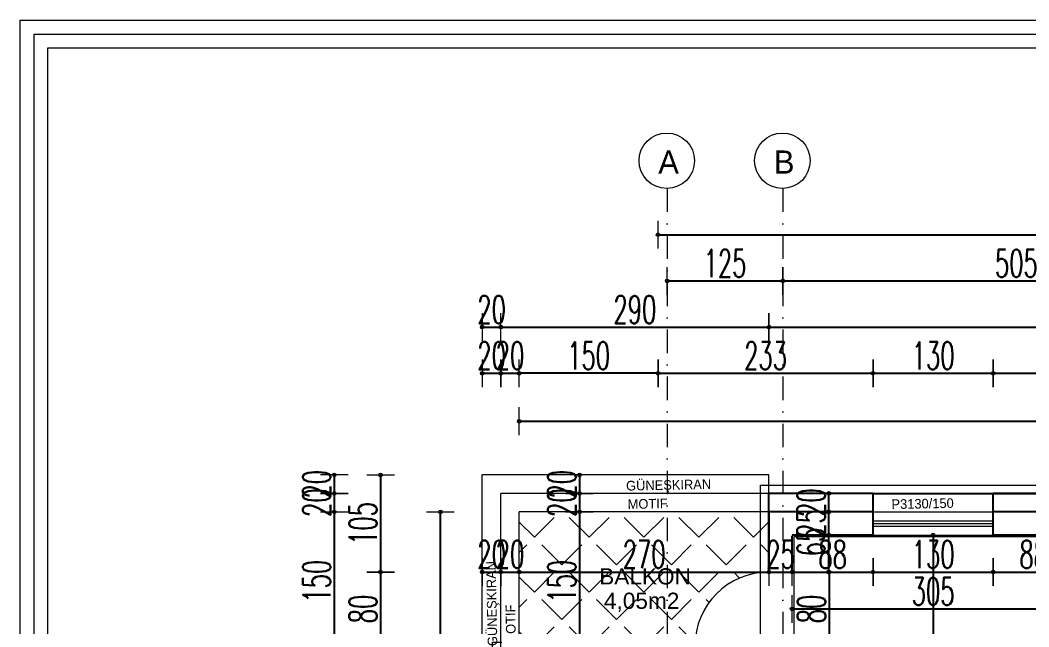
# Model space of a CAD drawing. Header units: millimetres. Extents: x -16104 to 67872, y -88009 to 12107.
# Drawn here: x 13905 to 14996, y 11451 to 12107 of the extents above; entities that cross this region are included whole.
import ezdxf

# ---------------------------------------------------------------- set-up
doc = ezdxf.new("R2010")
doc.units = ezdxf.units.MM
doc.linetypes.add('ACAD_ISO07W100', pattern=[3, 0, -3])
doc.linetypes.add('DASHDOTX2', pattern=[50.8, 25.4, -12.7, 0, -12.7])
doc.layers.get('0').update_dxf_attribs({"color": 241})
for name, color, linetype, lineweight in [('AKS', 1, 'ACAD_ISO07W100', 5), ('akslar', 144, 'Continuous', 20), ('balkon', 6, 'Continuous', 5), ('c05', 32, 'Continuous', 13), ('duvar', 123, 'Continuous', 25), ('emsal&kolon', 1, 'Continuous', 5), ('kapı', 3, 'Continuous', 5), ('OLCU', 54, 'Continuous', 13), ('pencere', 5, 'Continuous', 5), ('POZ', 36, 'Continuous', 18), ('SıVA', 40, 'Continuous', 9), ('ÖLÇÜ', 252, 'Continuous', 20)]:
    doc.layers.add(name, color=color, linetype=linetype, lineweight=lineweight)
doc.styles.add('DIM', font='Txttw.shx', dxfattribs={"width": 0.6})
doc.styles.add('M2', font='stylu.ttf', dxfattribs={"height": 10})
doc.dimstyles.new('50', dxfattribs={"dimscale": 0, "dimtxt": 30, "dimasz": 1, "dimexe": 0, "dimexo": 2, "dimgap": 4, "dimtad": 1, "dimdec": 0, "dimzin": 0, "dimdsep": 46, "dimtxsty": 'DIM', "dimblk1": 'DOT', "dimblk2": 'DOT', "dimsah": 1, "dimcen": 1.5, "dimdle": 3, "dimse1": 1, "dimse2": 1, "dimclrd": 256, "dimclre": 9, "dimclrt": 256, "dimadec": 0, "dimazin": 0, "dimtfac": 0.24, "dimtdec": 0, "dimtix": 1, "dimtmove": 2, "dimatfit": 3, "dimldrblk": 'DOT', "dimfxl": 0, "dimtolj": 1, "dimtzin": 15, "dimarcsym": 0})

# ---------------------------------------------------------------- blocks, each defined once
blk = doc.blocks.new('DOT')
for p, q in [((0, 15), (0, -15)), ((-2, 0), (0, 0)), ((2, 0), (0, 0))]:
    blk.add_line(p, q)
blk.add_circle((0, 0), 2)
blk = doc.blocks.new('*D4015')
at = {"layer": 'Defpoints', "color": 0, "transparency": 16777216}
for p in [(14404.7, 11510), (14424.7, 11510), (14424.7, 11510)]:
    blk.add_point(p, dxfattribs=at)
at = {"layer": 'OLCU', "lineweight": -2, "transparency": 16777216}
for p, q in [((14403.7, 11510), (14402.7, 11510)), ((14404.7, 11510), (14424.7, 11510)), ((14425.7, 11510), (14426.7, 11510))]:
    blk.add_line(p, q, dxfattribs=at)
blk.add_blockref('DOT', (14404.7, 11510), dxfattribs=at)
at = {"layer": 'OLCU', "lineweight": -2, "transparency": 16777216, "rotation": 180}
blk.add_blockref('DOT', (14424.7, 11510), dxfattribs=at)
at = {"layer": 'OLCU', "transparency": 16777216, "insert": (14414.7, 11529), "char_height": 30, "attachment_point": 5, "style": 'DIM'}
blk.add_mtext('\\A1;20', dxfattribs=at)
blk = doc.blocks.new('*D4326')
at = {"layer": 'Defpoints', "color": 0, "transparency": 16777216}
for p in [(14424.7, 11510), (14444.7, 11510), (14444.7, 11510)]:
    blk.add_point(p, dxfattribs=at)
at = {"layer": 'OLCU', "lineweight": -2, "transparency": 16777216}
for p, q in [((14423.7, 11510), (14422.7, 11510)), ((14424.7, 11510), (14444.7, 11510)), ((14445.7, 11510), (14446.7, 11510))]:
    blk.add_line(p, q, dxfattribs=at)
blk.add_blockref('DOT', (14424.7, 11510), dxfattribs=at)
at = {"layer": 'OLCU', "lineweight": -2, "transparency": 16777216, "rotation": 180}
blk.add_blockref('DOT', (14444.7, 11510), dxfattribs=at)
at = {"layer": 'OLCU', "transparency": 16777216, "insert": (14434.7, 11529), "char_height": 30, "attachment_point": 5, "style": 'DIM'}
blk.add_mtext('\\A1;20', dxfattribs=at)
blk = doc.blocks.new('*D4327')
at = {"layer": 'Defpoints', "color": 0, "transparency": 16777216}
for p in [(14444.7, 11510), (14714.7, 11510), (14714.7, 11510)]:
    blk.add_point(p, dxfattribs=at)
at = {"layer": 'OLCU', "lineweight": -2, "transparency": 16777216}
blk.add_line((14445.7, 11510), (14713.7, 11510), dxfattribs=at)
at = {"layer": 'OLCU', "lineweight": -2, "transparency": 16777216, "rotation": 180}
blk.add_blockref('DOT', (14444.7, 11510), dxfattribs=at)
at = {"layer": 'OLCU', "lineweight": -2, "transparency": 16777216}
blk.add_blockref('DOT', (14714.7, 11510), dxfattribs=at)
at = {"layer": 'OLCU', "transparency": 16777216, "insert": (14579.7, 11529), "char_height": 30, "attachment_point": 5, "style": 'DIM'}
blk.add_mtext('\\A1;270', dxfattribs=at)
blk = doc.blocks.new('*D4328')
at = {"layer": 'Defpoints', "color": 0, "transparency": 16777216}
for p in [(14714.7, 11510), (14739.7, 11510), (14739.7, 11510)]:
    blk.add_point(p, dxfattribs=at)
at = {"layer": 'OLCU', "lineweight": -2, "transparency": 16777216}
for p, q in [((14713.7, 11510), (14712.7, 11510)), ((14714.7, 11510), (14739.7, 11510)), ((14740.7, 11510), (14741.7, 11510))]:
    blk.add_line(p, q, dxfattribs=at)
blk.add_blockref('DOT', (14714.7, 11510), dxfattribs=at)
at = {"layer": 'OLCU', "lineweight": -2, "transparency": 16777216, "rotation": 180}
blk.add_blockref('DOT', (14739.7, 11510), dxfattribs=at)
at = {"layer": 'OLCU', "transparency": 16777216, "insert": (14727.2, 11529), "char_height": 30, "attachment_point": 5, "style": 'DIM'}
blk.add_mtext('\\A1;25', dxfattribs=at)
blk = doc.blocks.new('*D4329')
at = {"layer": 'Defpoints', "color": 0, "transparency": 16777216}
for p in [(14739.7, 11550), (14827.2, 11550), (14827.2, 11510)]:
    blk.add_point(p, dxfattribs=at)
at = {"layer": 'OLCU', "lineweight": -2, "transparency": 16777216}
blk.add_line((14740.7, 11510), (14826.2, 11510), dxfattribs=at)
at = {"layer": 'OLCU', "lineweight": -2, "transparency": 16777216, "rotation": 180}
blk.add_blockref('DOT', (14739.7, 11510), dxfattribs=at)
at = {"layer": 'OLCU', "lineweight": -2, "transparency": 16777216}
blk.add_blockref('DOT', (14827.2, 11510), dxfattribs=at)
at = {"layer": 'OLCU', "transparency": 16777216, "insert": (14783.5, 11529), "char_height": 30, "attachment_point": 5, "style": 'DIM'}
blk.add_mtext('\\A1;88', dxfattribs=at)
blk = doc.blocks.new('*D4330')
at = {"layer": 'Defpoints', "color": 0, "transparency": 16777216}
for p in [(14827.2, 11550), (14957.2, 11550), (14957.2, 11510)]:
    blk.add_point(p, dxfattribs=at)
at = {"layer": 'OLCU', "lineweight": -2, "transparency": 16777216}
blk.add_line((14828.2, 11510), (14956.2, 11510), dxfattribs=at)
at = {"layer": 'OLCU', "lineweight": -2, "transparency": 16777216, "rotation": 180}
blk.add_blockref('DOT', (14827.2, 11510), dxfattribs=at)
at = {"layer": 'OLCU', "lineweight": -2, "transparency": 16777216}
blk.add_blockref('DOT', (14957.2, 11510), dxfattribs=at)
at = {"layer": 'OLCU', "transparency": 16777216, "insert": (14892.2, 11529), "char_height": 30, "attachment_point": 5, "style": 'DIM'}
blk.add_mtext('\\A1;130', dxfattribs=at)
blk = doc.blocks.new('*D4331')
at = {"layer": 'Defpoints', "color": 0, "transparency": 16777216}
for p in [(14957.2, 11550), (15044.7, 11550), (15044.7, 11510)]:
    blk.add_point(p, dxfattribs=at)
at = {"layer": 'OLCU', "lineweight": -2, "transparency": 16777216}
blk.add_line((14958.2, 11510), (15043.7, 11510), dxfattribs=at)
at = {"layer": 'OLCU', "lineweight": -2, "transparency": 16777216, "rotation": 180}
blk.add_blockref('DOT', (14957.2, 11510), dxfattribs=at)
at = {"layer": 'OLCU', "lineweight": -2, "transparency": 16777216}
blk.add_blockref('DOT', (15044.7, 11510), dxfattribs=at)
at = {"layer": 'OLCU', "transparency": 16777216, "insert": (15001, 11529), "char_height": 30, "attachment_point": 5, "style": 'DIM'}
blk.add_mtext('\\A1;88', dxfattribs=at)
blk = doc.blocks.new('*D4020')
at = {"layer": 'Defpoints', "color": 0, "transparency": 16777216}
for p in [(14739.7, 11495), (15044.7, 11495), (15044.7, 11470)]:
    blk.add_point(p, dxfattribs=at)
at = {"layer": 'OLCU', "lineweight": -2, "transparency": 16777216}
blk.add_line((14740.7, 11470), (15043.7, 11470), dxfattribs=at)
at = {"layer": 'OLCU', "lineweight": -2, "transparency": 16777216, "rotation": 180}
blk.add_blockref('DOT', (14739.7, 11470), dxfattribs=at)
at = {"layer": 'OLCU', "lineweight": -2, "transparency": 16777216}
blk.add_blockref('DOT', (15044.7, 11470), dxfattribs=at)
at = {"layer": 'OLCU', "transparency": 16777216, "insert": (14892.2, 11489), "char_height": 30, "attachment_point": 5, "style": 'DIM'}
blk.add_mtext('\\A1;305', dxfattribs=at)
blk = doc.blocks.new('*D4026')
at = {"layer": 'Defpoints', "color": 0, "transparency": 16777216}
for p in [(14509.7, 11615), (14509.7, 11595), (14509.7, 11595)]:
    blk.add_point(p, dxfattribs=at)
at = {"layer": 'OLCU', "lineweight": -2, "transparency": 16777216}
for p, q in [((14509.7, 11616), (14509.7, 11617)), ((14509.7, 11615), (14509.7, 11595)), ((14509.7, 11594), (14509.7, 11593))]:
    blk.add_line(p, q, dxfattribs=at)
for p, rotation in [((14509.7, 11615), 270), ((14509.7, 11595), 90)]:
    blk.add_blockref('DOT', p, dxfattribs=dict(at, rotation=rotation))
at = {"layer": 'OLCU', "transparency": 16777216, "insert": (14490.7, 11605), "char_height": 30, "attachment_point": 5, "rotation": 90, "style": 'DIM'}
blk.add_mtext('\\A1;20', dxfattribs=at)
blk = doc.blocks.new('*D4337')
at = {"layer": 'Defpoints', "color": 0, "transparency": 16777216}
for p in [(14509.7, 11595), (14509.7, 11575), (14509.7, 11575)]:
    blk.add_point(p, dxfattribs=at)
at = {"layer": 'OLCU', "lineweight": -2, "transparency": 16777216}
for p, q in [((14509.7, 11596), (14509.7, 11597)), ((14509.7, 11595), (14509.7, 11575)), ((14509.7, 11574), (14509.7, 11573))]:
    blk.add_line(p, q, dxfattribs=at)
for p, rotation in [((14509.7, 11595), 270), ((14509.7, 11575), 90)]:
    blk.add_blockref('DOT', p, dxfattribs=dict(at, rotation=rotation))
at = {"layer": 'OLCU', "transparency": 16777216, "insert": (14490.7, 11585), "char_height": 30, "attachment_point": 5, "rotation": 90, "style": 'DIM'}
blk.add_mtext('\\A1;20', dxfattribs=at)
blk = doc.blocks.new('*D4338')
at = {"layer": 'Defpoints', "color": 0, "transparency": 16777216}
for p in [(14509.7, 11575), (14509.7, 11425), (14509.7, 11425)]:
    blk.add_point(p, dxfattribs=at)
at = {"layer": 'OLCU', "lineweight": -2, "transparency": 16777216}
blk.add_line((14509.7, 11574), (14509.7, 11426), dxfattribs=at)
for p, rotation in [((14509.7, 11575), 90), ((14509.7, 11425), 270)]:
    blk.add_blockref('DOT', p, dxfattribs=dict(at, rotation=rotation))
at = {"layer": 'OLCU', "transparency": 16777216, "insert": (14490.7, 11500), "char_height": 30, "attachment_point": 5, "rotation": 90, "style": 'DIM'}
blk.add_mtext('\\A1;150', dxfattribs=at)
blk = doc.blocks.new('*D4034')
at = {"layer": 'Defpoints', "color": 0, "transparency": 16777216}
for p in [(14748, 11575), (14779.3, 11575), (14748, 11550)]:
    blk.add_point(p, dxfattribs=at)
at = {"layer": 'OLCU', "lineweight": -2, "transparency": 16777216}
for p, q in [((14779.3, 11576), (14779.3, 11577)), ((14779.3, 11550), (14779.3, 11575)), ((14779.3, 11549), (14779.3, 11548))]:
    blk.add_line(p, q, dxfattribs=at)
for p, rotation in [((14779.3, 11575), 270), ((14779.3, 11550), 90)]:
    blk.add_blockref('DOT', p, dxfattribs=dict(at, rotation=rotation))
at = {"layer": 'OLCU', "transparency": 16777216, "insert": (14760.3, 11562.5), "char_height": 30, "attachment_point": 5, "rotation": 90, "style": 'DIM'}
blk.add_mtext('\\A1;25', dxfattribs=at)
blk = doc.blocks.new('*D4035')
at = {"layer": 'Defpoints', "color": 0, "transparency": 16777216}
for p in [(14779.3, 11595), (14779.3, 11595), (14779.3, 11575)]:
    blk.add_point(p, dxfattribs=at)
at = {"layer": 'OLCU', "lineweight": -2, "transparency": 16777216}
for p, q in [((14779.3, 11596), (14779.3, 11597)), ((14779.3, 11575), (14779.3, 11595)), ((14779.3, 11574), (14779.3, 11573))]:
    blk.add_line(p, q, dxfattribs=at)
for p, rotation in [((14779.3, 11595), 270), ((14779.3, 11575), 90)]:
    blk.add_blockref('DOT', p, dxfattribs=dict(at, rotation=rotation))
at = {"layer": 'OLCU', "transparency": 16777216, "insert": (14760.3, 11585), "char_height": 30, "attachment_point": 5, "rotation": 90, "style": 'DIM'}
blk.add_mtext('\\A1;20', dxfattribs=at)
blk = doc.blocks.new('*D4036')
at = {"layer": 'Defpoints', "color": 0, "transparency": 16777216}
for p in [(14723, 11575), (14723, 11510), (14779.2, 11510)]:
    blk.add_point(p, dxfattribs=at)
at = {"layer": 'OLCU', "lineweight": -2, "transparency": 16777216}
blk.add_line((14779.2, 11574), (14779.2, 11511), dxfattribs=at)
for p, rotation in [((14779.2, 11575), 90), ((14779.2, 11510), 270)]:
    blk.add_blockref('DOT', p, dxfattribs=dict(at, rotation=rotation))
at = {"layer": 'OLCU', "transparency": 16777216, "insert": (14760.2, 11542.5), "char_height": 30, "attachment_point": 5, "rotation": 90, "style": 'DIM'}
blk.add_mtext('\\A1;65', dxfattribs=at)
blk = doc.blocks.new('*D4037')
at = {"layer": 'Defpoints', "color": 0, "transparency": 16777216}
for p in [(14723, 11510), (14723, 11430), (14779.7, 11430)]:
    blk.add_point(p, dxfattribs=at)
at = {"layer": 'OLCU', "lineweight": -2, "transparency": 16777216}
blk.add_line((14779.7, 11509), (14779.7, 11431), dxfattribs=at)
for p, rotation in [((14779.7, 11510), 90), ((14779.7, 11430), 270)]:
    blk.add_blockref('DOT', p, dxfattribs=dict(at, rotation=rotation))
at = {"layer": 'OLCU', "transparency": 16777216, "insert": (14760.7, 11470), "char_height": 30, "attachment_point": 5, "rotation": 90, "style": 'DIM'}
blk.add_mtext('\\A1;80', dxfattribs=at)
blk = doc.blocks.new('*D4349')
at = {"layer": 'Defpoints', "color": 0, "transparency": 16777216}
for p in [(14892.2, 11550), (14892.2, 11149.7), (14892.2, 11149.7)]:
    blk.add_point(p, dxfattribs=at)
at = {"layer": 'OLCU', "lineweight": -2, "transparency": 16777216}
blk.add_line((14892.2, 11549), (14892.2, 11150.7), dxfattribs=at)
for p, rotation in [((14892.2, 11550), 90), ((14892.2, 11149.7), 270)]:
    blk.add_blockref('DOT', p, dxfattribs=dict(at, rotation=rotation))
at = {"layer": 'OLCU', "transparency": 16777216, "insert": (14873.2, 11349.9), "char_height": 30, "attachment_point": 5, "rotation": 90, "style": 'DIM'}
blk.add_mtext('\\A1;400', dxfattribs=at)
blk = doc.blocks.new('*D4170')
at = {"layer": 'Defpoints', "color": 0, "transparency": 16777216}
for p in [(14827.2, 11725), (14594.7, 11675), (14827.2, 11675)]:
    blk.add_point(p, dxfattribs=at)
at = {"layer": 'OLCU', "lineweight": -2, "transparency": 16777216}
blk.add_line((14595.7, 11725), (14826.2, 11725), dxfattribs=at)
at = {"layer": 'OLCU', "lineweight": -2, "transparency": 16777216, "rotation": 180}
blk.add_blockref('DOT', (14594.7, 11725), dxfattribs=at)
at = {"layer": 'OLCU', "lineweight": -2, "transparency": 16777216}
blk.add_blockref('DOT', (14827.2, 11725), dxfattribs=at)
at = {"layer": 'OLCU', "transparency": 16777216, "insert": (14711, 11744), "char_height": 30, "attachment_point": 5, "style": 'DIM'}
blk.add_mtext('\\A1;233', dxfattribs=at)
blk = doc.blocks.new('*D4171')
at = {"layer": 'Defpoints', "color": 0, "transparency": 16777216}
for p in [(14957.2, 11725), (14827.2, 11675), (14957.2, 11675)]:
    blk.add_point(p, dxfattribs=at)
at = {"layer": 'OLCU', "lineweight": -2, "transparency": 16777216}
blk.add_line((14828.2, 11725), (14956.2, 11725), dxfattribs=at)
at = {"layer": 'OLCU', "lineweight": -2, "transparency": 16777216, "rotation": 180}
blk.add_blockref('DOT', (14827.2, 11725), dxfattribs=at)
at = {"layer": 'OLCU', "lineweight": -2, "transparency": 16777216}
blk.add_blockref('DOT', (14957.2, 11725), dxfattribs=at)
at = {"layer": 'OLCU', "transparency": 16777216, "insert": (14892.2, 11744), "char_height": 30, "attachment_point": 5, "style": 'DIM'}
blk.add_mtext('\\A1;130', dxfattribs=at)
blk = doc.blocks.new('*D4172')
at = {"layer": 'Defpoints', "color": 0, "transparency": 16777216}
for p in [(15392.2, 11725), (14957.2, 11675), (15392.2, 11675)]:
    blk.add_point(p, dxfattribs=at)
at = {"layer": 'OLCU', "lineweight": -2, "transparency": 16777216}
blk.add_line((14958.2, 11725), (15391.2, 11725), dxfattribs=at)
at = {"layer": 'OLCU', "lineweight": -2, "transparency": 16777216, "rotation": 180}
blk.add_blockref('DOT', (14957.2, 11725), dxfattribs=at)
at = {"layer": 'OLCU', "lineweight": -2, "transparency": 16777216}
blk.add_blockref('DOT', (15392.2, 11725), dxfattribs=at)
at = {"layer": 'OLCU', "transparency": 16777216, "insert": (15174.7, 11744), "char_height": 30, "attachment_point": 5, "style": 'DIM'}
blk.add_mtext('\\A1;435', dxfattribs=at)
blk = doc.blocks.new('*D4179')
at = {"layer": 'Defpoints', "color": 0, "transparency": 16777216}
for p in [(14714.7, 11775), (16524.7, 11775), (16524.7, 11740)]:
    blk.add_point(p, dxfattribs=at)
at = {"layer": 'OLCU', "lineweight": -2, "transparency": 16777216}
blk.add_line((14715.7, 11775), (16523.7, 11775), dxfattribs=at)
at = {"layer": 'OLCU', "lineweight": -2, "transparency": 16777216, "rotation": 180}
blk.add_blockref('DOT', (14714.7, 11775), dxfattribs=at)
at = {"layer": 'OLCU', "lineweight": -2, "transparency": 16777216}
blk.add_blockref('DOT', (16524.7, 11775), dxfattribs=at)
at = {"layer": 'OLCU', "transparency": 16777216, "insert": (15619.7, 11794), "char_height": 30, "attachment_point": 5, "style": 'DIM'}
blk.add_mtext('\\A1;1810', dxfattribs=at)
blk = doc.blocks.new('*D4180')
at = {"layer": 'Defpoints', "color": 0, "transparency": 16777216}
for p in [(14594.7, 11790), (14604.7, 10777.8), (14604.7, 10742.8)]:
    blk.add_point(p, dxfattribs=at)
at = {"layer": 'OLCU', "lineweight": -2, "transparency": 16777216}
for p, q in [((14593.7, 10777.8), (14592.7, 10777.8)), ((14594.7, 10777.8), (14604.7, 10777.8)), ((14605.7, 10777.8), (14606.7, 10777.8))]:
    blk.add_line(p, q, dxfattribs=at)
blk.add_blockref('DOT', (14594.7, 10777.8), dxfattribs=at)
at = {"layer": 'OLCU', "lineweight": -2, "transparency": 16777216, "rotation": 180}
blk.add_blockref('DOT', (14604.7, 10777.8), dxfattribs=at)
at = {"layer": 'OLCU', "transparency": 16777216, "insert": (14599.7, 10796.8), "char_height": 30, "attachment_point": 5, "style": 'DIM'}
blk.add_mtext('\\A1;10', dxfattribs=at)
blk = doc.blocks.new('*D4181')
at = {"layer": 'Defpoints', "color": 0, "transparency": 16777216}
for p in [(14604.7, 11825), (14729.7, 11825), (14729.7, 11825)]:
    blk.add_point(p, dxfattribs=at)
at = {"layer": 'OLCU', "lineweight": -2, "transparency": 16777216}
blk.add_line((14605.7, 11825), (14728.7, 11825), dxfattribs=at)
at = {"layer": 'OLCU', "lineweight": -2, "transparency": 16777216, "rotation": 180}
blk.add_blockref('DOT', (14604.7, 11825), dxfattribs=at)
at = {"layer": 'OLCU', "lineweight": -2, "transparency": 16777216}
blk.add_blockref('DOT', (14729.7, 11825), dxfattribs=at)
at = {"layer": 'OLCU', "transparency": 16777216, "insert": (14667.2, 11844), "char_height": 30, "attachment_point": 5, "style": 'DIM'}
blk.add_mtext('\\A1;125', dxfattribs=at)
blk = doc.blocks.new('*D4182')
at = {"layer": 'Defpoints', "color": 0, "transparency": 16777216}
for p in [(14729.7, 11825), (15234.7, 11825), (15234.7, 10777.8)]:
    blk.add_point(p, dxfattribs=at)
at = {"layer": 'OLCU', "lineweight": -2, "transparency": 16777216}
blk.add_line((14730.7, 11825), (15233.7, 11825), dxfattribs=at)
at = {"layer": 'OLCU', "lineweight": -2, "transparency": 16777216, "rotation": 180}
blk.add_blockref('DOT', (14729.7, 11825), dxfattribs=at)
at = {"layer": 'OLCU', "lineweight": -2, "transparency": 16777216}
blk.add_blockref('DOT', (15234.7, 11825), dxfattribs=at)
at = {"layer": 'OLCU', "transparency": 16777216, "insert": (14982.2, 11844), "char_height": 30, "attachment_point": 5, "style": 'DIM'}
blk.add_mtext('\\A1;505', dxfattribs=at)
blk = doc.blocks.new('*D4189')
at = {"layer": 'Defpoints', "color": 0, "transparency": 16777216}
for p in [(16644.7, 11875), (14594.7, 11840), (16644.7, 11840)]:
    blk.add_point(p, dxfattribs=at)
at = {"layer": 'OLCU', "lineweight": -2, "transparency": 16777216}
blk.add_line((14595.7, 11875), (16643.7, 11875), dxfattribs=at)
at = {"layer": 'OLCU', "lineweight": -2, "transparency": 16777216, "rotation": 180}
blk.add_blockref('DOT', (14594.7, 11875), dxfattribs=at)
at = {"layer": 'OLCU', "lineweight": -2, "transparency": 16777216}
blk.add_blockref('DOT', (16644.7, 11875), dxfattribs=at)
at = {"layer": 'OLCU', "transparency": 16777216, "insert": (15619.7, 11894), "char_height": 30, "attachment_point": 5, "style": 'DIM'}
blk.add_mtext('\\A1;2050', dxfattribs=at)
blk = doc.blocks.new('*D4225')
at = {"layer": 'Defpoints', "color": 0, "transparency": 16777216}
for p in [(14344.7, 11615), (14294.7, 11510), (14344.7, 11510)]:
    blk.add_point(p, dxfattribs=at)
at = {"layer": 'OLCU', "lineweight": -2, "transparency": 16777216}
blk.add_line((14294.7, 11614), (14294.7, 11511), dxfattribs=at)
for p, rotation in [((14294.7, 11615), 90), ((14294.7, 11510), 270)]:
    blk.add_blockref('DOT', p, dxfattribs=dict(at, rotation=rotation))
at = {"layer": 'OLCU', "transparency": 16777216, "insert": (14275.7, 11562.5), "char_height": 30, "attachment_point": 5, "rotation": 90, "style": 'DIM'}
blk.add_mtext('\\A1;105', dxfattribs=at)
blk = doc.blocks.new('*D4226')
at = {"layer": 'Defpoints', "color": 0, "transparency": 16777216}
for p in [(14344.7, 11510), (14294.7, 11430), (14344.7, 11430)]:
    blk.add_point(p, dxfattribs=at)
at = {"layer": 'OLCU', "lineweight": -2, "transparency": 16777216}
blk.add_line((14294.7, 11509), (14294.7, 11431), dxfattribs=at)
for p, rotation in [((14294.7, 11510), 90), ((14294.7, 11430), 270)]:
    blk.add_blockref('DOT', p, dxfattribs=dict(at, rotation=rotation))
at = {"layer": 'OLCU', "transparency": 16777216, "insert": (14275.7, 11470), "char_height": 30, "attachment_point": 5, "rotation": 90, "style": 'DIM'}
blk.add_mtext('\\A1;80', dxfattribs=at)
blk = doc.blocks.new('*D4235')
at = {"layer": 'Defpoints', "color": 0, "transparency": 16777216}
for p in [(14344.7, 11575), (14244.7, 11425), (14344.7, 11425)]:
    blk.add_point(p, dxfattribs=at)
at = {"layer": 'OLCU', "lineweight": -2, "transparency": 16777216}
blk.add_line((14244.7, 11574), (14244.7, 11426), dxfattribs=at)
for p, rotation in [((14244.7, 11575), 90), ((14244.7, 11425), 270)]:
    blk.add_blockref('DOT', p, dxfattribs=dict(at, rotation=rotation))
at = {"layer": 'OLCU', "transparency": 16777216, "insert": (14225.7, 11500), "char_height": 30, "attachment_point": 5, "rotation": 90, "style": 'DIM'}
blk.add_mtext('\\A1;150', dxfattribs=at)
blk = doc.blocks.new('*D4236')
at = {"layer": 'Defpoints', "color": 0, "transparency": 16777216}
for p in [(14344.7, 11615), (14244.7, 11595), (14344.7, 11595)]:
    blk.add_point(p, dxfattribs=at)
at = {"layer": 'OLCU', "lineweight": -2, "transparency": 16777216}
for p, q in [((14244.7, 11616), (14244.7, 11617)), ((14244.7, 11615), (14244.7, 11595)), ((14244.7, 11594), (14244.7, 11593))]:
    blk.add_line(p, q, dxfattribs=at)
for p, rotation in [((14244.7, 11615), 270), ((14244.7, 11595), 90)]:
    blk.add_blockref('DOT', p, dxfattribs=dict(at, rotation=rotation))
at = {"layer": 'OLCU', "transparency": 16777216, "insert": (14225.7, 11605), "char_height": 30, "attachment_point": 5, "rotation": 90, "style": 'DIM'}
blk.add_mtext('\\A1;20', dxfattribs=at)
blk = doc.blocks.new('*D4246')
at = {"layer": 'Defpoints', "color": 0, "transparency": 16777216}
for p in [(14424.7, 11775), (14404.7, 11675), (14424.7, 11675)]:
    blk.add_point(p, dxfattribs=at)
at = {"layer": 'OLCU', "lineweight": -2, "transparency": 16777216}
for p, q in [((14403.7, 11775), (14402.7, 11775)), ((14404.7, 11775), (14424.7, 11775)), ((14425.7, 11775), (14426.7, 11775))]:
    blk.add_line(p, q, dxfattribs=at)
blk.add_blockref('DOT', (14404.7, 11775), dxfattribs=at)
at = {"layer": 'OLCU', "lineweight": -2, "transparency": 16777216, "rotation": 180}
blk.add_blockref('DOT', (14424.7, 11775), dxfattribs=at)
at = {"layer": 'OLCU', "transparency": 16777216, "insert": (14414.7, 11794), "char_height": 30, "attachment_point": 5, "style": 'DIM'}
blk.add_mtext('\\A1;20', dxfattribs=at)
blk = doc.blocks.new('*D4247')
at = {"layer": 'Defpoints', "color": 0, "transparency": 16777216}
for p in [(14714.7, 11775), (14424.7, 11675), (14714.7, 11675)]:
    blk.add_point(p, dxfattribs=at)
at = {"layer": 'OLCU', "lineweight": -2, "transparency": 16777216}
blk.add_line((14425.7, 11775), (14713.7, 11775), dxfattribs=at)
at = {"layer": 'OLCU', "lineweight": -2, "transparency": 16777216, "rotation": 180}
blk.add_blockref('DOT', (14424.7, 11775), dxfattribs=at)
at = {"layer": 'OLCU', "lineweight": -2, "transparency": 16777216}
blk.add_blockref('DOT', (14714.7, 11775), dxfattribs=at)
at = {"layer": 'OLCU', "transparency": 16777216, "insert": (14569.7, 11794), "char_height": 30, "attachment_point": 5, "style": 'DIM'}
blk.add_mtext('\\A1;290', dxfattribs=at)
blk = doc.blocks.new('*D4277')
at = {"layer": 'Defpoints', "color": 0, "transparency": 16777216}
for p in [(14444.7, 11673.2), (16794.7, 11673.2), (16794.7, 11673.2)]:
    blk.add_point(p, dxfattribs=at)
at = {"layer": 'OLCU', "lineweight": -2, "transparency": 16777216}
blk.add_line((14445.7, 11673.2), (16793.7, 11673.2), dxfattribs=at)
at = {"layer": 'OLCU', "lineweight": -2, "transparency": 16777216, "rotation": 180}
blk.add_blockref('DOT', (14444.7, 11673.2), dxfattribs=at)
at = {"layer": 'OLCU', "lineweight": -2, "transparency": 16777216}
blk.add_blockref('DOT', (16794.7, 11673.2), dxfattribs=at)
at = {"layer": 'OLCU', "transparency": 16777216, "insert": (15619.7, 11692.2), "char_height": 30, "attachment_point": 5, "style": 'DIM'}
blk.add_mtext('\\A1;2350', dxfattribs=at)
blk = doc.blocks.new('*D4279')
at = {"layer": 'Defpoints', "color": 0, "transparency": 16777216}
for p in [(14359.4, 11575), (14359.4, 11575), (14359.4, 9465.5)]:
    blk.add_point(p, dxfattribs=at)
at = {"layer": 'OLCU', "lineweight": -2, "transparency": 16777216}
blk.add_line((14359.4, 9466.5), (14359.4, 11574), dxfattribs=at)
for p, rotation in [((14359.4, 11575), 90), ((14359.4, 9465.5), 270)]:
    blk.add_blockref('DOT', p, dxfattribs=dict(at, rotation=rotation))
at = {"layer": 'OLCU', "transparency": 16777216, "insert": (14340.4, 10520.3), "char_height": 30, "attachment_point": 5, "rotation": 90, "style": 'DIM'}
blk.add_mtext('\\A1;2110', dxfattribs=at)
blk = doc.blocks.new('*D4281')
at = {"layer": 'Defpoints', "color": 0, "transparency": 16777216}
for p in [(14444.7, 11725), (14444.7, 11725), (14594.7, 11725)]:
    blk.add_point(p, dxfattribs=at)
at = {"layer": 'OLCU', "lineweight": -2, "transparency": 16777216}
blk.add_line((14593.7, 11725), (14445.7, 11725), dxfattribs=at)
at = {"layer": 'OLCU', "lineweight": -2, "transparency": 16777216, "rotation": 180}
blk.add_blockref('DOT', (14444.7, 11725), dxfattribs=at)
at = {"layer": 'OLCU', "lineweight": -2, "transparency": 16777216}
blk.add_blockref('DOT', (14594.7, 11725), dxfattribs=at)
at = {"layer": 'OLCU', "transparency": 16777216, "insert": (14519.7, 11744), "char_height": 30, "attachment_point": 5, "style": 'DIM'}
blk.add_mtext('\\A1;150', dxfattribs=at)
blk = doc.blocks.new('*D4282')
at = {"layer": 'Defpoints', "color": 0, "transparency": 16777216}
for p in [(14444.7, 11725), (14424.7, 11625), (14444.7, 11625)]:
    blk.add_point(p, dxfattribs=at)
at = {"layer": 'OLCU', "lineweight": -2, "transparency": 16777216}
for p, q in [((14423.7, 11725), (14422.7, 11725)), ((14424.7, 11725), (14444.7, 11725)), ((14445.7, 11725), (14446.7, 11725))]:
    blk.add_line(p, q, dxfattribs=at)
blk.add_blockref('DOT', (14424.7, 11725), dxfattribs=at)
at = {"layer": 'OLCU', "lineweight": -2, "transparency": 16777216, "rotation": 180}
blk.add_blockref('DOT', (14444.7, 11725), dxfattribs=at)
at = {"layer": 'OLCU', "transparency": 16777216, "insert": (14434.7, 11744), "char_height": 30, "attachment_point": 5, "style": 'DIM'}
blk.add_mtext('\\A1;20', dxfattribs=at)
blk = doc.blocks.new('*D4283')
at = {"layer": 'Defpoints', "color": 0, "transparency": 16777216}
for p in [(14424.7, 11725), (14404.7, 11625), (14424.7, 11625)]:
    blk.add_point(p, dxfattribs=at)
at = {"layer": 'OLCU', "lineweight": -2, "transparency": 16777216}
for p, q in [((14403.7, 11725), (14402.7, 11725)), ((14404.7, 11725), (14424.7, 11725)), ((14425.7, 11725), (14426.7, 11725))]:
    blk.add_line(p, q, dxfattribs=at)
blk.add_blockref('DOT', (14404.7, 11725), dxfattribs=at)
at = {"layer": 'OLCU', "lineweight": -2, "transparency": 16777216, "rotation": 180}
blk.add_blockref('DOT', (14424.7, 11725), dxfattribs=at)
at = {"layer": 'OLCU', "transparency": 16777216, "insert": (14414.7, 11744), "char_height": 30, "attachment_point": 5, "style": 'DIM'}
blk.add_mtext('\\A1;20', dxfattribs=at)
blk = doc.blocks.new('*D4292')
at = {"layer": 'Defpoints', "color": 0, "transparency": 16777216}
for p in [(14344.7, 11595), (14244.7, 11575), (14344.7, 11575)]:
    blk.add_point(p, dxfattribs=at)
at = {"layer": 'OLCU', "lineweight": -2, "transparency": 16777216}
for p, q in [((14244.7, 11596), (14244.7, 11597)), ((14244.7, 11595), (14244.7, 11575)), ((14244.7, 11574), (14244.7, 11573))]:
    blk.add_line(p, q, dxfattribs=at)
for p, rotation in [((14244.7, 11595), 270), ((14244.7, 11575), 90)]:
    blk.add_blockref('DOT', p, dxfattribs=dict(at, rotation=rotation))
at = {"layer": 'OLCU', "transparency": 16777216, "insert": (14225.7, 11585), "char_height": 30, "attachment_point": 5, "rotation": 90, "style": 'DIM'}
blk.add_mtext('\\A1;20', dxfattribs=at)

msp = doc.modelspace()

# ---------------------------------------------------------------- hatches: boundary and pattern name
at = {"layer": 'ÖLÇÜ'}
h = msp.add_hatch(dxfattribs=at)
h.set_pattern_fill('ANGLE,_O', color=256, scale=6, angle=45)
h.set_pattern_definition([(45, (-0.838, 17059.605), (-29.63485, 29.63485), [30.48, -11.43]), (135, (-0.838, 17059.605), (-29.63485, -29.63485), [30.48, -11.43])])
h.paths.add_polyline_path([(14444.7, 11575), (14444.7, 11425), (14604.7, 11425), (14604.7, 11575)])
h.paths.add_polyline_path([(14714.7, 11575), (14604.7, 11575), (14604.7, 11425), (14714.7, 11425), (14714.7, 11430), (14634.7, 11430, -0.414214), (14714.7, 11510)])
h.paths.add_polyline_path([(14412.6, 11551.5), (14456.8, 11551.5), (14456.8, 11506.5), (14412.6, 11506.5)], flags=9)
h.paths.add_polyline_path([(14549.1, 11551.5), (14610.3, 11551.5), (14610.3, 11506.5), (14549.1, 11506.5)], flags=9)
h.paths.add_polyline_path([(14468.2, 11563), (14468.2, 11607.1), (14513.2, 11607.1), (14513.2, 11563)], flags=9)
h.paths.add_polyline_path([(14468.2, 11471.1), (14468.2, 11529), (14513.2, 11529), (14513.2, 11471.1)], flags=24)
h.paths.add_polyline_path([(14468.2, 11390.5), (14468.2, 11434.6), (14513.2, 11434.6), (14513.2, 11390.5)], flags=9)
h.paths.add_polyline_path([(14533.5, 11492.3), (14622.1, 11492.3), (14622.1, 11462.5), (14533.5, 11462.5)], flags=9)
h.paths.add_polyline_path([(14530.5, 11518.7), (14634.7, 11518.7), (14634.7, 11491.9), (14530.5, 11491.9)], flags=9)
h.paths.add_polyline_path([(14705.1, 11551.5), (14749.3, 11551.5), (14749.3, 11506.5), (14705.1, 11506.5)], flags=9)

# ---------------------------------------------------------------- linework, layer by layer
at = {"layer": 'AKS', "linetype": 'ByBlock'}
for centre in [(14604.2, 11955), (14729.2, 11955)]:
    msp.add_circle(centre, 30, dxfattribs=at)
at = {"layer": 'akslar', "linetype": 'DASHDOTX2'}
for p, q in [((14604.7, 11925), (14604.7, 9115.5)), ((14729.7, 11925), (14729.7, 9115.5))]:
    msp.add_line(p, q, dxfattribs=at)
at = {"layer": 'balkon'}
for p, q in [((14404.7, 11425), (14404.7, 11615)), ((14714.7, 11615), (14404.7, 11615)), ((14714.7, 11595), (14714.7, 11615)), ((14424.7, 11425), (14424.7, 11595)), ((14714.7, 11595), (14424.7, 11595)), ((14444.7, 11425), (14444.7, 11575)), ((14714.7, 11575), (14444.7, 11575))]:
    msp.add_line(p, q, dxfattribs=at)
at = {"layer": 'c05'}
for points in [[(17435.3, 8939.6), (17435.3, 8729.3), (13905, 8729.3), (13905, 12107.1), (17435.3, 12107.1), (17435.3, 10251)], [(17420.3, 8939.6), (17420.3, 8744.3), (13920, 8744.3), (13920, 12092.1), (17420.3, 12092.1), (17420.3, 10251)], [(17405.3, 8939.6), (17405.3, 8759.3), (13935, 8759.3), (13935, 12077.1), (17405.3, 12077.1), (17405.3, 10251)]]:
    msp.add_lwpolyline(points, dxfattribs=at)
at = {"layer": 'duvar'}
for p, q in [((14827.2, 11595), (14714.7, 11595)), ((14714.7, 11575), (14714.7, 11595)), ((14827.2, 11550), (14827.2, 11595)), ((14827.2, 11595), (16412.2, 11595)), ((15109.7, 11595), (14957.2, 11595)), ((14957.2, 11550), (14957.2, 11595)), ((14827.2, 11575), (14714.7, 11575)), ((14714.7, 11510), (14714.7, 11575)), ((14714.7, 11575), (14714.7, 11510)), ((15109.7, 11575), (14957.2, 11575)), ((14827.2, 11550), (14739.7, 11550)), ((14739.7, 11510), (14739.7, 11549)), ((14739.7, 11510), (14739.7, 11549)), ((15044.7, 11550), (14957.2, 11550)), ((14714.7, 11510), (14739.7, 11510))]:
    msp.add_line(p, q, dxfattribs=at)
at = {"layer": 'kapı'}
msp.add_arc((14714.7, 11430), 80, 90, 180, dxfattribs=at)
at = {"layer": 'pencere'}
for p, q in [((14827.2, 11575), (14957.2, 11575)), ((14827.2, 11565.5), (14957.2, 11565.5)), ((14827.2, 11562.5), (14957.2, 11562.5)), ((14827.2, 11559.5), (14957.2, 11559.5)), ((14827.2, 11550), (14957.2, 11550))]:
    msp.add_line(p, q, dxfattribs=at)
at = {"layer": 'SıVA'}
for points in [[(16184.7, 10217), (16184.7, 9702.5), (16049.7, 9702.5), (16049.7, 9442.5), (15267.7, 9442.5), (15267.7, 9612.5), (15047.7, 9612.5), (15047.7, 10467), (14585.7, 10467), (14585.7, 10981.7), (14415.7, 10981.7), (14415.7, 11434), (14705.7, 11434), (14705.7, 11604), (16527.7, 11604), (16527.7, 11434), (16817.7, 11434), (16817.7, 10981.7), (16647.7, 10981.7), (16647.7, 10487), (16487.7, 10487), (16487.7, 10217)], [(15042.7, 11548), (14741.7, 11548), (14741.7, 11430), (14741.7, 11151.7), (14949.7, 11151.7), (15042.7, 11151.7)]]:
    msp.add_lwpolyline(points, close=True, dxfattribs=at)

# ---------------------------------------------------------------- texts
at = {"layer": 'AKS', "char_height": 25, "width": 35.659, "attachment_point": 1}
for s, insert in [('A', (14595, 11966.1)), ('B', (14720, 11966.1))]:
    msp.add_mtext(s, dxfattribs=dict(at, insert=insert))
at = {"layer": 'emsal&kolon', "char_height": 17.5, "width": 1076.841, "attachment_point": 9}
for s, insert in [('{\\fArial|b0|i0|c162|p34;BALKON}', (14630.3, 11496.3)), ('{\\fArial|b0|i0|c162|p34;4,05m2}', (14617.8, 11466.9))]:
    msp.add_mtext(s, dxfattribs=dict(at, insert=insert))
at = {"layer": 'POZ', "style": 'M2', "flags": 4}
for tag, p, rotation in [('GÜNEŞKIRAN', (14560.3, 11598.1), 1.1392), ('MOTIF', (14562, 11578.2), 1.1392), ('P3130/150', (14847.3, 11578.1), 1.1392), ('GÜNEŞKIRAN', (14421, 11430), 91.1392), ('MOTIF', (14441, 11431.6), 91.1392)]:
    msp.add_attdef(tag, p, 'K1 80/210', height=10.4, rotation=rotation, dxfattribs=at)

# ---------------------------------------------------------------- dimensions: what is measured, and where the dimension line sits
at = {"layer": 'OLCU'}
for base, p1, p2, picture, middle in [((16644.7, 11875), (14594.7, 11840), (16644.7, 11840), '*D4189', (15619.7, 11894)), ((14729.7, 11825), (14604.7, 11825), (14729.7, 11825), '*D4181', (14667.2, 11844)), ((15234.7, 11825), (14729.7, 11825), (15234.7, 10777.8), '*D4182', (14982.2, 11844)), ((14424.7, 11775), (14404.7, 11675), (14424.7, 11675), '*D4246', (14414.7, 11794)), ((14714.7, 11775), (14424.7, 11675), (14714.7, 11675), '*D4247', (14569.7, 11794)), ((16524.7, 11775), (14714.7, 11775), (16524.7, 11740), '*D4179', (15619.7, 11794)), ((14604.7, 10777.8), (14594.7, 11790), (14604.7, 10742.8), '*D4180', (14599.7, 10796.8)), ((14424.7, 11725), (14404.7, 11625), (14424.7, 11625), '*D4283', (14414.7, 11744)), ((14444.7, 11725), (14424.7, 11625), (14444.7, 11625), '*D4282', (14434.7, 11744)), ((14444.7, 11725), (14594.7, 11725), (14444.7, 11725), '*D4281', (14519.7, 11744)), ((14827.2064382, 11725.0446397), (14594.7064382, 11675.0446397), (14827.2064382, 11675.0446397), '*D4170', (14710.9564382, 11744.0446397)), ((14957.2, 11725), (14827.2, 11675), (14957.2, 11675), '*D4171', (14892.2, 11744)), ((15392.2, 11725), (14957.2, 11675), (15392.2, 11675), '*D4172', (15174.7, 11744)), ((16794.7, 11673.2), (14444.7, 11673.2), (16794.7, 11673.2), '*D4277', (15619.7, 11692.2)), ((14424.7, 11510), (14404.7, 11510), (14424.7, 11510), '*D4015', (14414.7, 11529)), ((14444.7, 11510), (14424.7, 11510), (14444.7, 11510), '*D4326', (14434.7, 11529)), ((14714.7, 11510), (14444.7, 11510), (14714.7, 11510), '*D4327', (14579.7, 11529)), ((14739.7, 11510), (14714.7, 11510), (14739.7, 11510), '*D4328', (14727.2, 11529)), ((14827.2064382, 11510.0446397), (14739.7064382, 11550.0446397), (14827.2064382, 11550.0446397), '*D4329', (14783.4564382, 11529.0446397)), ((14957.2, 11510), (14827.2, 11550), (14957.2, 11550), '*D4330', (14892.2, 11529)), ((15044.7064382, 11510.0446397), (14957.2064382, 11550.0446397), (15044.7064382, 11550.0446397), '*D4331', (15000.9564382, 11529.0446397)), ((15044.7, 11470), (14739.7, 11495), (15044.7, 11495), '*D4020', (14892.2, 11489))]:
    dim = msp.add_linear_dim(base=base, p1=p1, p2=p2, dimstyle='50', override={"dimscale": 1}, dxfattribs=at)
    dim.commit()
    dim.dimension.update_dxf_attribs({"geometry": picture, "text_midpoint": middle})
for base, p1, p2, picture, middle in [((14244.7, 11595), (14344.7, 11615), (14344.7, 11595), '*D4236', (14225.7, 11605)), ((14509.7, 11595), (14509.7, 11615), (14509.7, 11595), '*D4026', (14490.7, 11605)), ((14294.7, 11510), (14344.7, 11615), (14344.7, 11510), '*D4225', (14275.7, 11562.5)), ((14244.7, 11575), (14344.7, 11595), (14344.7, 11575), '*D4292', (14225.7, 11585)), ((14509.7, 11575), (14509.7, 11595), (14509.7, 11575), '*D4337', (14490.7, 11585)), ((14779.3, 11595), (14779.3, 11575), (14779.3, 11595), '*D4035', (14760.3, 11585)), ((14779.3, 11575), (14748, 11550), (14748, 11575), '*D4034', (14760.3, 11562.5)), ((14244.7, 11425), (14344.7, 11575), (14344.7, 11425), '*D4235', (14225.7, 11500)), ((14509.7, 11425), (14509.7, 11575), (14509.7, 11425), '*D4338', (14490.7, 11500)), ((14779.2, 11510), (14723, 11575), (14723, 11510), '*D4036', (14760.2, 11542.5)), ((14892.2, 11149.7), (14892.2, 11550), (14892.2, 11149.7), '*D4349', (14873.2, 11349.9)), ((14294.7, 11430), (14344.7, 11510), (14344.7, 11430), '*D4226', (14275.7, 11470)), ((14779.7, 11430), (14723, 11510), (14723, 11430), '*D4037', (14760.7, 11470))]:
    dim = msp.add_linear_dim(base=base, p1=p1, p2=p2, angle=90, dimstyle='50', override={"dimscale": 1}, dxfattribs=at)
    dim.commit()
    dim.dimension.update_dxf_attribs({"geometry": picture, "text_midpoint": middle})
dim = msp.add_linear_dim(base=(14359.4, 11575), p1=(14359.4, 9465.5), p2=(14359.4, 11575), angle=90, text='2110', dimstyle='50', override={"dimscale": 1}, dxfattribs=at)
dim.commit()
dim.dimension.update_dxf_attribs({"geometry": '*D4279', "text_midpoint": (14340.4, 10520.3)})

doc.saveas('drawing.dxf')
